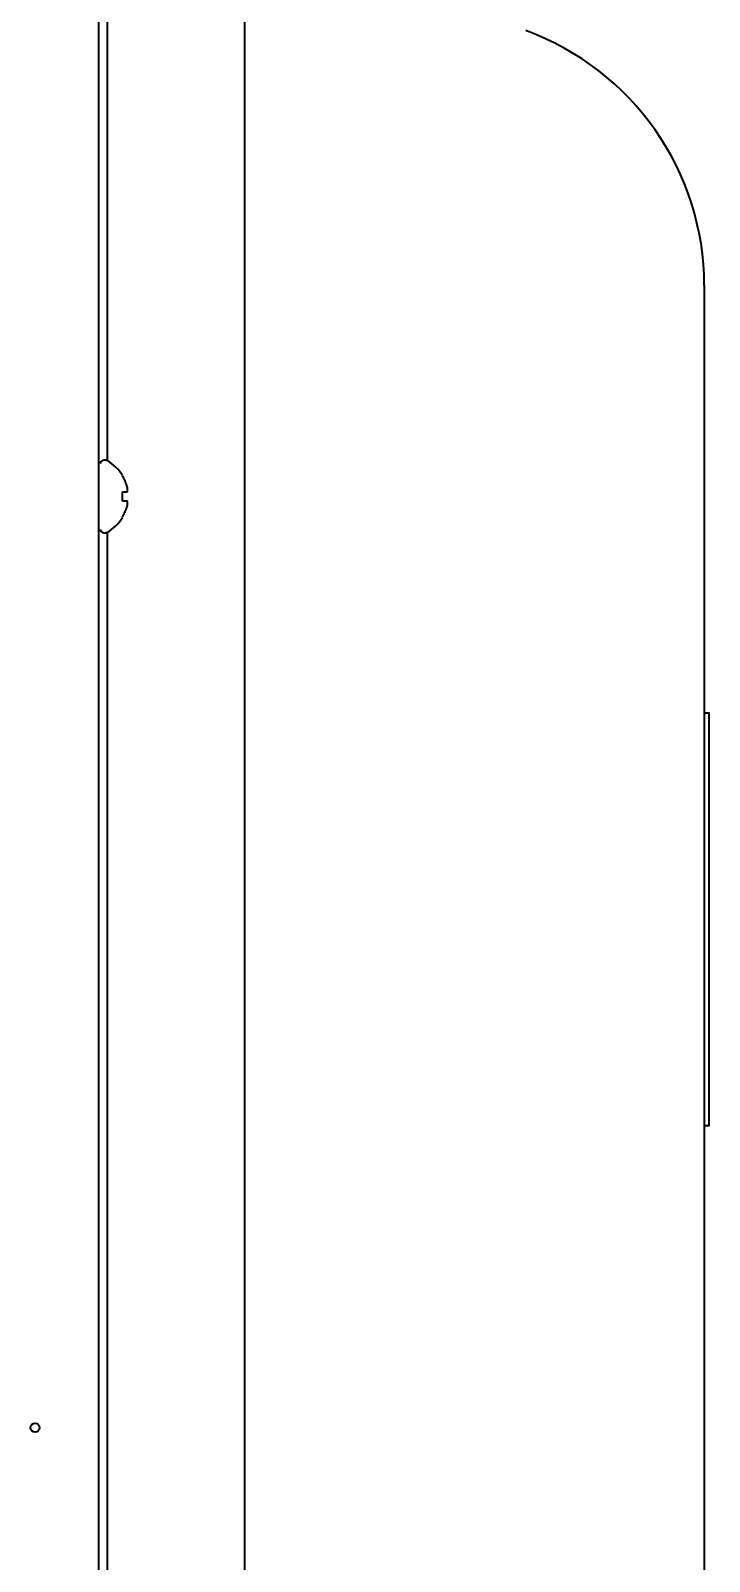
# Model space of a CAD drawing. Extents: x 5987 to 10491, y -672 to 3708.
# Drawn here: x 8067.2 to 8142.2, y 1445.1 to 1614.3 of the extents above; entities that cross this region are included whole.
import ezdxf

# ---------------------------------------------------------------- set-up
doc = ezdxf.new("R2010")
doc.units = 0
doc.header["$LTSCALE"] = 5
doc.layers.add('1', color=7, linetype='CONTINUOUS', true_color=0xffffff)

msp = doc.modelspace()

# ---------------------------------------------------------------- linework, layer by layer
at = {"layer": '1', "color": 7, "linetype": 'Continuous', "lineweight": 35}
for p, q in [((8090.87, 1388.07), (8090.87, 2406.35)), ((8074.67, 2393.33), (8074.67, 1373.93)), ((8075.67, 1566.72), (8075.67, 2347.87)), ((8141.67, 1586.09), (8141.67, 1416.77)), ((8075.47, 1566.78), (8075.27, 1566.78)), ((8077.32, 1565.08), (8077.35, 1565.08)), ((8077.35, 1560.48), (8077.32, 1560.48)), ((8075.27, 1558.78), (8075.47, 1558.78)), ((8075.67, 1376.62), (8075.67, 1558.83)), ((8142.24, 1538.81), (8141.67, 1538.81)), ((8142.24, 1523.97), (8142.17, 1523.97)), ((8142.17, 1515.53), (8142.17, 1514.4)), ((8142.17, 1508.08), (8142.24, 1508.08)), ((8141.67, 1493.24), (8142.24, 1493.24))]:
    msp.add_line(p, q, dxfattribs=at)
msp.add_circle((8067.67, 1459.83), 0.5, dxfattribs=at)
for centre, radius, start, end in [((8111.67, 1586.09), 30, 0, 70), ((8075.27, 1566.38), 0.4, 90, 180), ((8075.47, 1566.38), 0.4, 59.6988, 90), ((8073.25, 1562.58), 4.8, 31.5837, 59.6988), ((8073.57, 1562.78), 3.78, 0.0035, 7.6041), ((8073.57, 1562.78), 3.78, 352.3959, 359.9965), ((8073.25, 1562.98), 4.8, 300.3012, 328.4186), ((8075.27, 1559.18), 0.4, 180, 270), ((8075.47, 1559.18), 0.4, 270, 300.3012)]:
    msp.add_arc(centre, radius, start, end, dxfattribs=at)
for points in [[(8077.87, 1563.78), (8077.85, 1563.83), (8077.83, 1563.94), (8077.77, 1564.1), (8077.72, 1564.26), (8077.66, 1564.41), (8077.59, 1564.57), (8077.52, 1564.72), (8077.43, 1564.89), (8077.36, 1565.01), (8077.32, 1565.08)], [(8077.87, 1563.28), (8077.87, 1563.3), (8077.88, 1563.35), (8077.88, 1563.42), (8077.88, 1563.49), (8077.88, 1563.56), (8077.88, 1563.63), (8077.88, 1563.7), (8077.87, 1563.75), (8077.87, 1563.78)], [(8077.87, 1562.28), (8077.85, 1562.28), (8077.83, 1562.28), (8077.77, 1562.28), (8077.72, 1562.28), (8077.66, 1562.28), (8077.59, 1562.28), (8077.52, 1562.28), (8077.43, 1562.28), (8077.36, 1562.28), (8077.32, 1562.28)], [(8077.87, 1561.78), (8077.87, 1561.8), (8077.88, 1561.85), (8077.88, 1561.93), (8077.88, 1562), (8077.88, 1562.07), (8077.88, 1562.14), (8077.88, 1562.21), (8077.87, 1562.25), (8077.87, 1562.28)]]:
    msp.add_open_spline(points, degree=3, dxfattribs=at)
for points, knots in [([(8077.32, 1563.28), (8077.44, 1563.28), (8077.55, 1563.28), (8077.69, 1563.28), (8077.73, 1563.28), (8077.81, 1563.28), (8077.84, 1563.28), (8077.87, 1563.28)], [0, 0, 0, 0, 0.5, 0.5, 0.75, 0.75, 1, 1, 1, 1]), ([(8077.32, 1560.48), (8077.44, 1560.68), (8077.55, 1560.89), (8077.69, 1561.21), (8077.73, 1561.32), (8077.81, 1561.55), (8077.84, 1561.66), (8077.87, 1561.78)], [0, 0, 0, 0, 0.5, 0.5, 0.75, 0.75, 1, 1, 1, 1]), ([(8142.17, 1538.81), (8142.17, 1538.81), (8142.17, 1538.78), (8142.17, 1538.56), (8142.17, 1537.91), (8142.17, 1537.12), (8142.17, 1536.37), (8142.17, 1535.77), (8142.17, 1535.11), (8142.17, 1534.14), (8142.17, 1532.73), (8142.17, 1530.69), (8142.17, 1528.33), (8142.17, 1525.64), (8142.17, 1521.93), (8142.17, 1518.31), (8142.17, 1516.03)], [0, 0, 0, 0, 0.034613, 0.147046, 0.25253, 0.349668, 0.394855, 0.43772, 0.479526, 0.521409, 0.604506, 0.685109, 0.761227, 0.831118, 0.893788, 1, 1, 1, 1]), ([(8142.17, 1516.03), (8142.17, 1513.75), (8142.17, 1510.12), (8142.17, 1506.42), (8142.17, 1503.72), (8142.17, 1501.36), (8142.17, 1499.33), (8142.17, 1497.92), (8142.17, 1496.94), (8142.17, 1496.28), (8142.17, 1495.68), (8142.17, 1494.93), (8142.17, 1494.14), (8142.17, 1493.5), (8142.17, 1493.27), (8142.17, 1493.24), (8142.17, 1493.24)], [0, 0, 0, 0, 0.106212, 0.168882, 0.238773, 0.314891, 0.395494, 0.478591, 0.520474, 0.56228, 0.605145, 0.650332, 0.74747, 0.852954, 0.965387, 1, 1, 1, 1])]:
    msp.add_open_spline(points, degree=3, knots=knots, dxfattribs=at)

doc.saveas('drawing.dxf')
